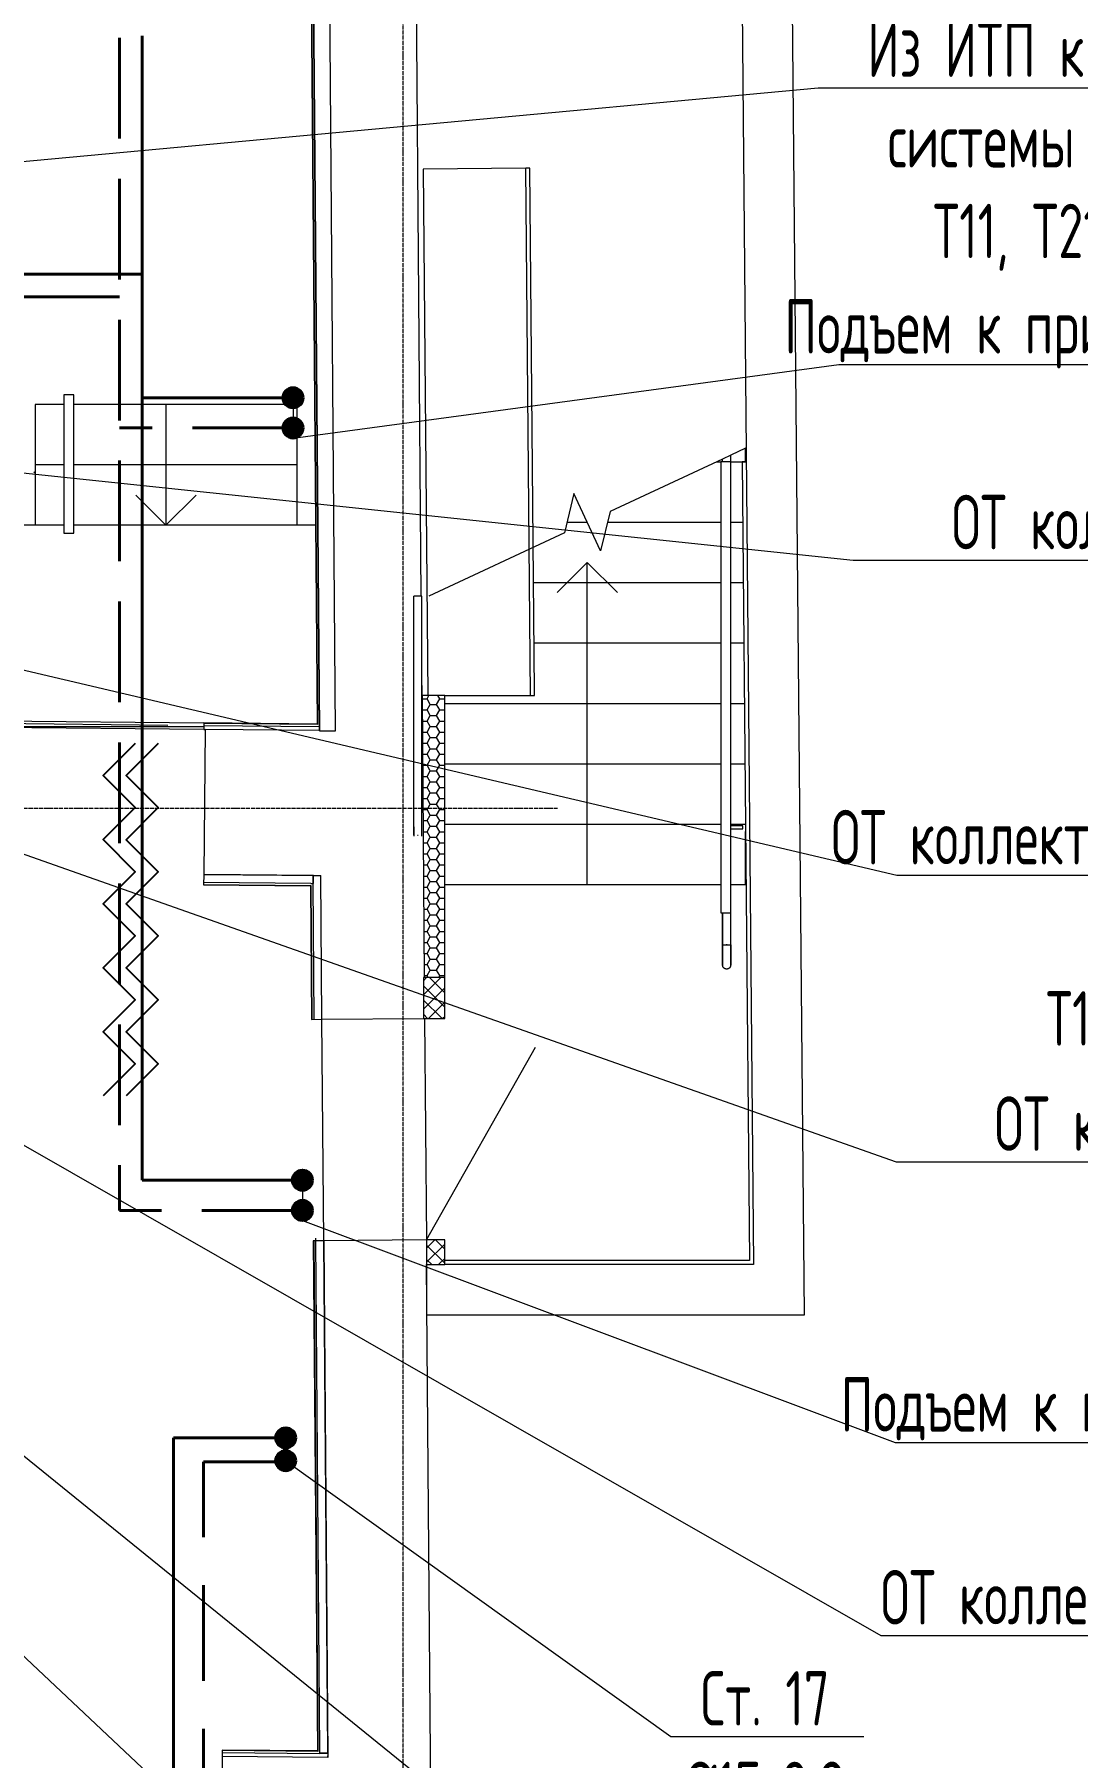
# Model space of a CAD drawing. Header units: millimetres. Extents: x -3929 to 624051, y 52832 to 514950.
# Drawn here: x 226266 to 231446, y 80178 to 88737 of the extents above; entities that cross this region are included whole.
import ezdxf
from ezdxf import colors
from ezdxf.entities.mleader import LeaderData, LeaderLine
from ezdxf.math import Vec2, Vec3

# ---------------------------------------------------------------- set-up
doc = ezdxf.new("R2010")
doc.units = ezdxf.units.MM
for name, pattern in [('ADSK_Линия сетки', [25, 20, -2.5, 0, -2.5]), ('ADSK_Штриховая_ш2 п1', [3, 2, -1]), ('GOST2.303 4', [7, 5, -2, 0]), ('Hidden', [7.14375, 4.7625, -2.38125])]:
    doc.linetypes.add(name, pattern=pattern)
for name, color, linetype, lineweight in [('Двери', 7, 'Continuous', 9), ('Лестницы', 7, 'Continuous', 9), ('ОВ-ИЗОЛЯЦИЯ', 7, 'Continuous', 25), ('ОВ-ТЕКСТ', 7, 'Continuous', 25), ('Ограждение', 7, 'Continuous', 9), ('Оси', 253, 'Continuous', 9), ('Перекрытие', 7, 'Continuous', 18), ('Стены внутренние', 7, 'Continuous', 18), ('Стены наружные', 7, 'Continuous', 18), ('Стены несущие', 7, 'Continuous', 30), ('Стены отделка', 7, 'Continuous', 30), ('Стены штриховка', 7, 'Continuous', 9), ('Стрелки вверх', 7, 'Continuous', 18), ('Узлы', 7, 'Continuous', 18)]:
    doc.layers.add(name, color=color, linetype=linetype, lineweight=lineweight)
doc.layers.add('Линии', color=7, linetype='Continuous', lineweight=9, true_color=0x00a600)
doc.layers.add('стояки', color=7, linetype='Continuous')
doc.layers.add('т21.4', color=142, linetype='Continuous')
for name, color, linetype, true_color in [('т11.1', 1, 'Continuous', 0xff0000), ('т11.4', 7, 'Continuous', 0xd600d6), ('т21.1', 5, 'Continuous', 0x0000ff)]:
    doc.layers.add(name, color=color, linetype=linetype, true_color=true_color)
doc.styles.add('СТИЛЬ', font='simplex.shx', dxfattribs={"width": 0.65})

# ---------------------------------------------------------------- blocks, each defined once
blk = doc.blocks.new('подвал')
at = {"layer": 'Двери', "color": 8, "lineweight": 5}
blk.add_line((418951.46, -327465.562), (419493.698, -326508.494), dxfattribs=at)
at = {"layer": 'Лестницы', "color": 8, "lineweight": 5}
for p, q in [((417149.841, -323316.028), (417007.353, -323316.028)), ((417007.353, -323316.028), (417007.353, -323616.028)), ((417149.841, -323316.028), (417007.353, -323316.028)), ((418307.353, -323316.028), (417199.841, -323316.028)), ((418307.353, -323316.028), (417199.841, -323316.028)), ((418307.353, -323316.028), (418307.353, -323616.028)), ((420422.452, -323587.021), (419863.224, -323847.793)), ((420393.288, -323600.621), (420413.252, -323600.621)), ((420393.288, -323600.621), (420413.252, -323600.621)), ((420536.62, -323533.784), (420462.452, -323568.369)), ((420463.252, -323600.621), (420536.62, -323600.621)), ((420463.252, -323600.621), (420536.62, -323600.621)), ((420536.62, -323600.621), (420536.62, -323533.784)), ((417007.353, -323616.028), (417007.353, -323916.028)), ((417149.841, -323616.028), (417007.353, -323616.028)), ((417149.841, -323616.028), (417007.353, -323616.028)), ((418307.353, -323616.028), (417199.841, -323616.028)), ((418307.353, -323616.028), (417199.841, -323616.028)), ((418307.353, -323616.028), (418307.353, -323916.028)), ((419683.902, -323759.01), (419636.647, -323953.448)), ((419815.97, -324042.231), (419683.902, -323759.01)), ((419863.224, -323847.793), (419815.97, -324042.231)), ((417149.841, -323916.028), (417007.353, -323916.028)), ((418307.353, -323916.028), (417199.841, -323916.028)), ((419649.486, -323900.621), (419749.936, -323900.621)), ((419649.486, -323900.621), (419749.936, -323900.621)), ((419850.386, -323900.621), (420413.252, -323900.621)), ((419850.386, -323900.621), (420413.252, -323900.621)), ((420463.252, -323900.621), (420522.692, -323900.621)), ((420463.252, -323900.621), (420522.692, -323900.621)), ((419636.647, -323953.448), (418963.252, -324267.458)), ((419483.154, -324200.621), (420413.252, -324200.621)), ((419483.154, -324200.621), (420413.252, -324200.621)), ((420463.252, -324200.621), (420525.41, -324200.621)), ((420463.252, -324200.621), (420525.41, -324200.621)), ((419485.791, -324500.621), (420413.252, -324500.621)), ((419485.791, -324500.621), (420413.252, -324500.621)), ((420463.252, -324500.621), (420528.129, -324500.621)), ((420463.252, -324500.621), (420528.129, -324500.621)), ((419042.518, -324800.621), (420413.252, -324800.621)), ((419042.518, -324800.621), (420413.252, -324800.621)), ((420463.252, -324800.621), (420530.847, -324800.621)), ((420463.252, -324800.621), (420530.847, -324800.621)), ((419042.518, -325100.621), (420413.252, -325100.621)), ((419042.518, -325100.621), (420413.252, -325100.621)), ((420463.252, -325100.621), (420533.566, -325100.621)), ((420463.252, -325100.621), (420533.566, -325100.621)), ((419042.518, -325400.621), (420413.252, -325400.621)), ((419042.518, -325400.621), (420413.252, -325400.621)), ((420463.252, -325400.621), (420536.284, -325400.621)), ((420463.252, -325400.621), (420536.284, -325400.621)), ((420536.62, -325700.621), (420536.62, -325437.643)), ((419042.518, -325700.621), (420413.252, -325700.621)), ((419042.518, -325700.621), (420413.252, -325700.621)), ((420463.252, -325700.621), (420536.62, -325700.621)), ((420463.252, -325700.621), (420536.62, -325700.621))]:
    blk.add_line(p, q, dxfattribs=at)
at = {"layer": 'Линии', "color": 8, "lineweight": 5}
for p, q in [((417199.841, -323268.027), (417149.841, -323268.027)), ((417149.841, -323268.027), (417149.841, -323956.028)), ((417199.841, -323956.028), (417199.841, -323268.027)), ((420463.252, -323600.621), (420413.252, -323600.621)), ((420413.252, -323600.621), (420413.252, -325840.621)), ((420463.252, -325840.621), (420463.252, -323600.621)), ((417149.841, -323956.028), (417199.841, -323956.028)), ((419042.518, -324761.894), (418929.481, -324761.894)), ((418929.481, -324761.894), (418940.871, -326162.948)), ((419042.518, -326162.948), (419042.518, -324761.894)), ((420413.252, -325840.621), (420463.252, -325840.621)), ((418936.62, -326162.948), (418936.62, -326365.598)), ((419042.518, -326162.948), (418936.62, -326162.948)), ((419042.518, -326365.598), (419042.518, -326162.948)), ((418936.62, -326365.598), (419042.518, -326365.598)), ((418951.46, -327465.562), (418951.46, -327588.02)), ((418952.456, -327465.562), (418952.456, -327588.02)), ((419042.518, -327465.562), (418952.456, -327465.562)), ((419042.518, -327588.02), (419042.518, -327465.562)), ((418952.456, -327588.02), (419042.518, -327588.02))]:
    blk.add_line(p, q, dxfattribs=at)
at = {"layer": 'Ограждение', "color": 8, "lineweight": 5}
for p, q in [((420462.452, -323568.369), (420422.452, -323587.021)), ((420462.452, -323568.369), (420422.452, -323587.021)), ((420422.452, -323600.621), (420422.452, -323587.021)), ((420422.452, -323600.621), (420422.452, -323587.021)), ((420462.452, -323600.621), (420462.452, -323568.369)), ((420462.452, -323600.621), (420462.452, -323568.369)), ((418928.652, -324267.458), (418888.652, -324267.458)), ((418888.652, -325455.166), (418888.652, -324267.458)), ((418928.652, -325455.166), (418928.652, -324267.458)), ((418888.652, -325413.665), (418888.652, -325460.434)), ((418906.561, -325454.939), (418910.742, -325454.939)), ((418928.652, -325460.434), (418928.652, -325413.665)), ((420522.452, -325409.409), (420463.252, -325409.409)), ((420463.252, -325424.409), (420522.452, -325424.409)), ((420522.452, -325416.909), (420522.452, -325409.409)), ((420522.452, -325424.409), (420522.452, -325416.909)), ((420422.452, -325840.621), (420422.452, -326000.621)), ((420422.452, -326000.621), (420422.452, -325840.621)), ((420462.452, -326000.621), (420462.452, -325840.621)), ((420462.452, -326000.621), (420462.452, -325840.621)), ((420422.452, -326000.621), (420462.452, -326000.621)), ((420440.115, -326000.621), (420444.788, -326000.621)), ((420442.452, -326000.621), (420440.115, -326000.621)), ((420444.788, -326000.621), (420442.452, -326000.621))]:
    blk.add_line(p, q, dxfattribs=at)
at = {"layer": 'Ограждение', "color": 8, "lineweight": 5, "flags": 128}
for points in [[(420422.452, -326000.621), (420422.452, -326004.62), (420422.452, -326008.612), (420422.452, -326012.592), (420422.452, -326016.553), (420422.452, -326020.488), (420422.452, -326024.391), (420422.452, -326028.256), (420422.452, -326032.077), (420422.452, -326035.848), (420422.452, -326039.563), (420422.452, -326043.215), (420422.452, -326046.799), (420422.452, -326050.309), (420422.452, -326053.739), (420422.452, -326057.085), (420422.452, -326060.34), (420422.452, -326063.5), (420422.452, -326066.559), (420422.452, -326069.513), (420422.452, -326072.356), (420422.452, -326075.085), (420422.452, -326077.695), (420422.452, -326080.181), (420422.452, -326082.54), (420422.452, -326084.768), (420422.452, -326086.861), (420422.452, -326088.817), (420422.452, -326090.631), (420422.452, -326092.301), (420422.452, -326093.825), (420422.452, -326095.199), (420422.452, -326096.422), (420422.452, -326097.492), (420422.452, -326098.407), (420422.452, -326099.166), (420422.452, -326099.767), (420422.452, -326100.209), (420422.452, -326100.492), (420422.452, -326100.615), (420422.452, -326100.621)], [(420422.452, -326100.621), (420422.452, -326100.541), (420422.452, -326100.301), (420422.452, -326099.902), (420422.452, -326099.343), (420422.452, -326098.627), (420422.452, -326097.755), (420422.452, -326096.726), (420422.452, -326095.544), (420422.452, -326094.21), (420422.452, -326092.727), (420422.452, -326091.096), (420422.452, -326089.32), (420422.452, -326087.403), (420422.452, -326085.346), (420422.452, -326083.154), (420422.452, -326080.83), (420422.452, -326078.378), (420422.452, -326075.801), (420422.452, -326073.104), (420422.452, -326070.291), (420422.452, -326067.367), (420422.452, -326064.336), (420422.452, -326061.203), (420422.452, -326057.973), (420422.452, -326054.651), (420422.452, -326051.243), (420422.452, -326047.754), (420422.452, -326044.189), (420422.452, -326040.555), (420422.452, -326036.857), (420422.452, -326033.1), (420422.452, -326029.292), (420422.452, -326025.438), (420422.452, -326021.545), (420422.452, -326017.617), (420422.452, -326013.663), (420422.452, -326009.688), (420422.452, -326005.698), (420422.452, -326001.7), (420422.452, -326000.621)], [(420462.452, -326000.621), (420462.452, -326004.62), (420462.452, -326008.612), (420462.452, -326012.592), (420462.452, -326016.553), (420462.452, -326020.488), (420462.452, -326024.391), (420462.452, -326028.256), (420462.452, -326032.077), (420462.452, -326035.848), (420462.452, -326039.563), (420462.452, -326043.215), (420462.452, -326046.799), (420462.452, -326050.309), (420462.452, -326053.739), (420462.452, -326057.085), (420462.452, -326060.34), (420462.452, -326063.5), (420462.452, -326066.559), (420462.452, -326069.513), (420462.452, -326072.356), (420462.452, -326075.085), (420462.452, -326077.695), (420462.452, -326080.181), (420462.452, -326082.54), (420462.452, -326084.768), (420462.452, -326086.861), (420462.452, -326088.817), (420462.452, -326090.631), (420462.452, -326092.301), (420462.452, -326093.825), (420462.452, -326095.199), (420462.452, -326096.422), (420462.452, -326097.492), (420462.452, -326098.407), (420462.452, -326099.166), (420462.452, -326099.767), (420462.452, -326100.209), (420462.452, -326100.492), (420462.452, -326100.615), (420462.452, -326100.621)], [(420462.452, -326100.621), (420462.452, -326100.541), (420462.452, -326100.301), (420462.452, -326099.902), (420462.452, -326099.343), (420462.452, -326098.627), (420462.452, -326097.755), (420462.452, -326096.726), (420462.452, -326095.544), (420462.452, -326094.21), (420462.452, -326092.727), (420462.452, -326091.096), (420462.452, -326089.32), (420462.452, -326087.403), (420462.452, -326085.346), (420462.452, -326083.154), (420462.452, -326080.83), (420462.452, -326078.378), (420462.452, -326075.801), (420462.452, -326073.104), (420462.452, -326070.291), (420462.452, -326067.367), (420462.452, -326064.336), (420462.452, -326061.203), (420462.452, -326057.973), (420462.452, -326054.651), (420462.452, -326051.243), (420462.452, -326047.754), (420462.452, -326044.189), (420462.452, -326040.555), (420462.452, -326036.857), (420462.452, -326033.1), (420462.452, -326029.292), (420462.452, -326025.438), (420462.452, -326021.545), (420462.452, -326017.617), (420462.452, -326013.663), (420462.452, -326009.688), (420462.452, -326005.698), (420462.452, -326001.7), (420462.452, -326000.621)], [(420442.452, -326120.621), (420441.652, -326120.605), (420440.853, -326120.557), (420440.057, -326120.477), (420439.265, -326120.365), (420438.478, -326120.222), (420437.698, -326120.047), (420436.925, -326119.842), (420436.16, -326119.605), (420435.406, -326119.339), (420434.663, -326119.042), (420433.933, -326118.716), (420433.216, -326118.361), (420432.514, -326117.977), (420431.828, -326117.566), (420431.159, -326117.127), (420430.508, -326116.663), (420429.876, -326116.172), (420429.264, -326115.657), (420428.673, -326115.117), (420428.105, -326114.555), (420427.559, -326113.97), (420427.037, -326113.364), (420426.54, -326112.737), (420426.068, -326112.091), (420425.622, -326111.427), (420425.204, -326110.745), (420424.812, -326110.047), (420424.45, -326109.334), (420424.116, -326108.608), (420423.811, -326107.868), (420423.536, -326107.117), (420423.291, -326106.355), (420423.077, -326105.584), (420422.894, -326104.805), (420422.743, -326104.02), (420422.622, -326103.229), (420422.534, -326102.434), (420422.477, -326101.636), (420422.453, -326100.837), (420422.452, -326100.621)], [(420462.452, -326100.621), (420462.436, -326101.421), (420462.388, -326102.219), (420462.308, -326103.015), (420462.196, -326103.807), (420462.053, -326104.594), (420461.878, -326105.375), (420461.673, -326106.148), (420461.436, -326106.912), (420461.17, -326107.666), (420460.873, -326108.409), (420460.547, -326109.14), (420460.192, -326109.856), (420459.808, -326110.558), (420459.397, -326111.244), (420458.958, -326111.914), (420458.494, -326112.565), (420458.003, -326113.197), (420457.488, -326113.808), (420456.948, -326114.399), (420456.386, -326114.968), (420455.801, -326115.514), (420455.195, -326116.036), (420454.568, -326116.533), (420453.922, -326117.005), (420453.258, -326117.45), (420452.576, -326117.869), (420451.878, -326118.26), (420451.165, -326118.623), (420450.438, -326118.957), (420449.699, -326119.262), (420448.948, -326119.536), (420448.186, -326119.781), (420447.415, -326119.995), (420446.636, -326120.178), (420445.851, -326120.33), (420445.06, -326120.45), (420444.265, -326120.538), (420443.467, -326120.595), (420442.668, -326120.62), (420442.452, -326120.621)]]:
    blk.add_lwpolyline(points, dxfattribs=at)
at = {"layer": 'Оси', "color": 8, "linetype": 'ADSK_Линия сетки', "lineweight": 5}
for p, q in [((418836.62, -349917.118), (418836.62, -301342.622)), ((353372.326, -325320.621), (419602.055, -325320.621))]:
    blk.add_line(p, q, dxfattribs=at)
at = {"layer": 'Перекрытие', "color": 8, "lineweight": 5}
for p, q in [((417007.353, -323656.774), (417001.953, -323652.114)), ((417149.841, -323916.028), (416380.828, -323916.028)), ((418400.191, -323916.028), (417199.841, -323916.028)), ((416591.72, -324916.028), (417845.918, -324916.028)), ((420539.003, -325700.621), (420536.62, -325700.621)), ((418441.477, -327469.708), (418432.535, -326369.744))]:
    blk.add_line(p, q, dxfattribs=at)
at = {"layer": 'Стены внутренние', "color": 8, "lineweight": 5}
for p, q in [((417845.775, -324930.191), (416592.567, -324917.545)), ((416666.69, -324898.292), (417666.639, -324908.382)), ((418392.557, -326372.569), (418392.536, -326370.069)), ((418942.518, -326365.598), (418951.46, -327465.562)), ((418401.479, -327470.033), (418401.377, -327457.534))]:
    blk.add_line(p, q, dxfattribs=at)
at = {"layer": 'Стены наружные', "color": 8, "lineweight": 5}
blk.add_line((416592.028, -324885.538), (417846.098, -324898.193), dxfattribs=at)
at = {"layer": 'Стены несущие', "color": 8, "lineweight": 5}
for p, q in [((418925.461, -324267.458), (418769.112, -305035.514)), ((418293.66, -309287.204), (418420.879, -324935.994)), ((420519.537, -321345.32), (420576.107, -327588.02)), ((420828.383, -327838.02), (420769.527, -321343.054)), ((419445.063, -322142.17), (418935.082, -322146.652)), ((418935.082, -322146.652), (418958.067, -324761.894)), ((419468.086, -324761.894), (419445.063, -322142.17)), ((418929.481, -324761.894), (418928.652, -324659.921)), ((419042.518, -324761.894), (419468.086, -324761.894)), ((417852.502, -324930.259), (417845.237, -325650.222)), ((418420.879, -324935.994), (417852.502, -324930.259)), ((417845.237, -325650.222), (418426.733, -325656.09)), ((418432.535, -326369.744), (418426.733, -325656.09)), ((418432.535, -326369.744), (418936.62, -326365.646)), ((418951.46, -327465.562), (418441.477, -327469.708)), ((418441.477, -327469.708), (418462.348, -330036.955)), ((418462.157, -330013.461), (418441.477, -327469.708)), ((418992.208, -332477.795), (418952.456, -327588.02)), ((418952.456, -327588.02), (418952.456, -327838.02)), ((420576.107, -327588.02), (419042.518, -327588.02)), ((418952.456, -327838.02), (420828.383, -327838.02)), ((417937.438, -330032.007), (417933.856, -330411.99)), ((418462.348, -330036.955), (417937.438, -330032.007))]:
    blk.add_line(p, q, dxfattribs=at)
at = {"layer": 'Стены отделка', "color": 8, "lineweight": 5}
for p, q in [((418345.746, -317218.995), (418408.222, -324903.865)), ((418420.495, -324937.448), (418357.65, -317207.089)), ((418500.492, -324936.798), (418437.967, -317245.82)), ((419465.062, -322141.994), (419445.063, -322142.17)), ((419487.911, -324741.894), (419465.062, -322141.994)), ((420539.974, -323600.59), (420519.975, -323600.772)), ((420519.975, -323600.772), (420555.925, -327568.02)), ((419468.086, -324761.894), (419487.911, -324761.894)), ((419487.911, -324761.894), (419487.911, -324741.894)), ((417845.977, -324910.192), (417845.775, -324930.191)), ((417845.775, -324930.191), (417852.502, -324930.259)), ((417846.098, -324898.193), (417845.977, -324910.192)), ((418408.222, -324903.865), (417846.098, -324898.193)), ((418421.081, -324915.995), (418420.32, -324915.988)), ((418420.495, -324937.448), (418500.492, -324936.798)), ((418420.879, -324935.994), (418421.081, -324915.995)), ((417845.237, -325650.222), (417844.713, -325702.22)), ((418391, -325655.73), (417845.237, -325650.222)), ((418426.739, -325656.813), (418386.74, -325657.139)), ((418386.74, -325657.139), (418387.054, -325695.692)), ((418390.596, -325695.728), (418391, -325655.73)), ((417844.713, -325702.22), (418375.15, -325707.572)), ((418375.15, -325707.572), (418380.537, -326370.167)), ((418377.053, -325695.591), (418390.596, -325695.728)), ((418380.537, -326370.167), (418432.535, -326369.744)), ((418441.477, -327469.708), (418389.479, -327470.131)), ((418389.479, -327470.131), (418410.082, -330004.461)), ((420555.925, -327568.02), (419042.518, -327568.02)), ((417936.74, -330012), (417936.552, -330031.999)), ((417936.853, -330000), (417936.74, -330012)), ((418410.082, -330004.461), (417936.853, -330000)), ((418422.181, -330016.575), (418422.084, -330004.574)), ((418422.158, -330013.787), (418462.157, -330013.461)), ((418462.537, -330016.956), (418422.181, -330016.575)), ((418462.348, -330036.955), (418462.537, -330016.956)), ((417936.552, -330031.999), (417937.438, -330032.007))]:
    blk.add_line(p, q, dxfattribs=at)
at = {"layer": 'Стены штриховка', "color": 8, "lineweight": 5}
for p, q in [((418347.73, -317217.011), (418410.238, -324905.885)), ((417845.977, -324910.192), (418420.32, -324915.988)), ((418410.238, -324905.885), (417846.078, -324900.193)), ((417844.733, -325700.22), (418377.134, -325705.592)), ((418377.053, -325695.591), (417844.834, -325690.22)), ((418377.134, -325705.592), (418382.537, -326370.151)), ((418387.054, -325695.692), (418392.536, -326370.069)), ((418391.479, -327470.114), (418412.099, -330006.48)), ((418422.084, -330004.574), (418401.479, -327470.033)), ((417936.74, -330012), (418422.181, -330016.575)), ((418412.099, -330006.48), (417936.835, -330002))]:
    blk.add_line(p, q, dxfattribs=at)
at = {"layer": 'Стрелки вверх', "color": 8, "lineweight": 5}
for p, q in [((417657.353, -323316.028), (417657.353, -323616.028)), ((417657.353, -323616.028), (417657.353, -323916.028)), ((417657.353, -323916.028), (417507.353, -323766.028)), ((417657.353, -323916.028), (417807.353, -323766.028)), ((419749.936, -324100.621), (419599.936, -324250.621)), ((419749.936, -324200.621), (419749.936, -324100.621)), ((419749.936, -324100.621), (419899.936, -324250.621)), ((419749.936, -324500.621), (419749.936, -324200.621)), ((419749.936, -324800.621), (419749.936, -324500.621)), ((419749.936, -325100.621), (419749.936, -324800.621)), ((419749.936, -325400.621), (419749.936, -325100.621)), ((419749.936, -325700.621), (419749.936, -325400.621))]:
    blk.add_line(p, q, dxfattribs=at)
at = {"layer": 'Узлы', "color": 8, "linetype": 'Continuous', "lineweight": 5}
for p, q in [((418929.615, -324778.413), (418954.305, -324778.413)), ((418954.304, -324778.413), (418963.842, -324761.894)), ((418970.179, -324805.909), (418954.304, -324778.413)), ((418954.304, -324833.405), (418970.179, -324805.909)), ((418970.18, -324805.909), (419001.93, -324805.909)), ((419001.929, -324805.909), (419017.804, -324778.413)), ((419017.804, -324833.406), (419001.929, -324805.909)), ((419017.804, -324778.413), (419008.267, -324761.894)), ((419017.805, -324778.413), (419042.518, -324778.413)), ((418930.062, -324833.406), (418954.305, -324833.406)), ((418930.509, -324888.398), (418954.305, -324888.398)), ((418970.179, -324860.902), (418954.304, -324833.406)), ((418954.304, -324888.398), (418970.179, -324860.902)), ((418970.179, -324915.895), (418954.304, -324888.398)), ((418970.18, -324860.902), (419001.93, -324860.902)), ((419001.929, -324860.902), (419017.804, -324833.405)), ((419017.804, -324888.398), (419001.929, -324860.902)), ((419001.929, -324915.894), (419017.804, -324888.398)), ((419017.805, -324833.406), (419042.518, -324833.406)), ((419017.805, -324888.398), (419042.518, -324888.398)), ((418930.956, -324943.391), (418954.305, -324943.391)), ((418954.304, -324943.391), (418970.179, -324915.894)), ((418970.179, -324970.887), (418954.304, -324943.391)), ((418954.304, -324998.383), (418970.179, -324970.887)), ((418970.18, -324915.895), (419001.93, -324915.895)), ((418970.18, -324970.887), (419001.93, -324970.887)), ((419017.804, -324943.391), (419001.929, -324915.895)), ((419001.929, -324970.887), (419017.804, -324943.391)), ((419017.804, -324998.384), (419001.929, -324970.887)), ((419017.805, -324943.391), (419042.518, -324943.391)), ((418931.403, -324998.384), (418954.305, -324998.384)), ((418931.85, -325053.376), (418954.305, -325053.376)), ((418970.179, -325025.88), (418954.304, -324998.384)), ((418954.304, -325053.376), (418970.179, -325025.88)), ((418970.179, -325080.872), (418954.304, -325053.376)), ((418970.18, -325025.88), (419001.93, -325025.88)), ((419001.929, -325025.88), (419017.804, -324998.383)), ((419017.804, -325053.376), (419001.929, -325025.88)), ((419001.929, -325080.872), (419017.804, -325053.376)), ((419017.805, -324998.384), (419042.518, -324998.384)), ((419017.805, -325053.376), (419042.518, -325053.376)), ((418932.297, -325108.369), (418954.305, -325108.369)), ((418954.304, -325108.369), (418970.179, -325080.872)), ((418970.179, -325135.865), (418954.304, -325108.369)), ((418954.304, -325163.361), (418970.179, -325135.865)), ((418970.18, -325080.872), (419001.93, -325080.872)), ((418970.18, -325135.865), (419001.93, -325135.865)), ((419017.804, -325108.369), (419001.929, -325080.872)), ((419001.929, -325135.865), (419017.804, -325108.369)), ((419017.804, -325163.361), (419001.929, -325135.865)), ((419017.805, -325108.369), (419042.518, -325108.369)), ((418932.744, -325163.361), (418954.305, -325163.361)), ((418933.191, -325218.354), (418954.305, -325218.354)), ((418970.179, -325190.858), (418954.304, -325163.361)), ((418954.304, -325218.354), (418970.179, -325190.857)), ((418970.179, -325245.85), (418954.304, -325218.354)), ((418970.18, -325190.858), (419001.93, -325190.858)), ((419001.929, -325190.857), (419017.804, -325163.361)), ((419017.804, -325218.354), (419001.929, -325190.858)), ((419001.929, -325245.85), (419017.804, -325218.354)), ((419017.805, -325163.361), (419042.518, -325163.361)), ((419017.805, -325218.354), (419042.518, -325218.354)), ((418933.639, -325273.347), (418954.305, -325273.347)), ((418954.304, -325273.346), (418970.179, -325245.85)), ((418970.179, -325300.843), (418954.304, -325273.347)), ((418954.304, -325328.339), (418970.179, -325300.843)), ((418970.18, -325245.85), (419001.93, -325245.85)), ((418970.18, -325300.843), (419001.93, -325300.843)), ((419017.804, -325273.347), (419001.929, -325245.85)), ((419001.929, -325300.843), (419017.804, -325273.346)), ((419017.804, -325328.339), (419001.929, -325300.843)), ((419017.805, -325273.347), (419042.518, -325273.347)), ((418934.086, -325328.339), (418954.305, -325328.339)), ((418934.533, -325383.332), (418954.305, -325383.332)), ((418970.179, -325355.836), (418954.304, -325328.339)), ((418954.304, -325383.332), (418970.179, -325355.835)), ((418970.179, -325410.828), (418954.304, -325383.332)), ((418970.18, -325355.835), (419001.93, -325355.835)), ((419001.929, -325355.835), (419017.804, -325328.339)), ((419017.804, -325383.332), (419001.929, -325355.836)), ((419001.929, -325410.828), (419017.804, -325383.332)), ((419017.805, -325328.339), (419042.518, -325328.339)), ((419017.805, -325383.332), (419042.518, -325383.332)), ((418934.98, -325438.324), (418954.305, -325438.324)), ((418954.304, -325438.324), (418970.179, -325410.828)), ((418970.179, -325465.821), (418954.304, -325438.324)), ((418954.304, -325493.317), (418970.179, -325465.821)), ((418970.18, -325410.828), (419001.93, -325410.828)), ((418970.18, -325465.821), (419001.93, -325465.821)), ((419017.804, -325438.324), (419001.929, -325410.828)), ((419001.929, -325465.821), (419017.804, -325438.324)), ((419017.804, -325493.317), (419001.929, -325465.821)), ((419017.805, -325438.324), (419042.518, -325438.324)), ((418935.427, -325493.317), (418954.305, -325493.317)), ((418935.874, -325548.31), (418954.305, -325548.31)), ((418970.179, -325520.813), (418954.304, -325493.317)), ((418954.304, -325548.309), (418970.179, -325520.813)), ((418970.179, -325575.806), (418954.304, -325548.31)), ((418954.304, -325603.302), (418970.179, -325575.806)), ((418970.18, -325520.813), (419001.93, -325520.813)), ((418970.18, -325575.806), (419001.93, -325575.806)), ((419001.929, -325520.813), (419017.804, -325493.317)), ((419017.804, -325548.31), (419001.929, -325520.813)), ((419001.929, -325575.806), (419017.804, -325548.309)), ((419017.804, -325603.302), (419001.929, -325575.806)), ((419017.805, -325493.317), (419042.518, -325493.317)), ((419017.805, -325548.31), (419042.518, -325548.31)), ((418936.321, -325603.302), (418954.305, -325603.302)), ((418936.768, -325658.295), (418954.305, -325658.295)), ((418970.179, -325630.799), (418954.304, -325603.302)), ((418954.304, -325658.295), (418970.179, -325630.798)), ((418970.179, -325685.791), (418954.304, -325658.295)), ((418970.18, -325630.799), (419001.93, -325630.799)), ((419001.929, -325630.798), (419017.804, -325603.302)), ((419017.804, -325658.295), (419001.929, -325630.799)), ((419001.929, -325685.791), (419017.804, -325658.295)), ((419017.805, -325603.302), (419042.518, -325603.302)), ((419017.805, -325658.295), (419042.518, -325658.295)), ((418937.215, -325713.287), (418954.305, -325713.287)), ((418954.304, -325713.287), (418970.179, -325685.791)), ((418970.179, -325740.784), (418954.304, -325713.288)), ((418954.304, -325768.28), (418970.179, -325740.784)), ((418970.18, -325685.791), (419001.93, -325685.791)), ((418970.18, -325740.784), (419001.93, -325740.784)), ((419017.804, -325713.288), (419001.929, -325685.791)), ((419001.929, -325740.784), (419017.804, -325713.287)), ((419017.804, -325768.28), (419001.929, -325740.784)), ((419017.805, -325713.287), (419042.518, -325713.287)), ((418937.662, -325768.28), (418954.305, -325768.28)), ((418938.109, -325823.273), (418954.305, -325823.273)), ((418970.179, -325795.776), (418954.304, -325768.28)), ((418954.304, -325823.273), (418970.179, -325795.776)), ((418970.179, -325850.769), (418954.304, -325823.273)), ((418970.18, -325795.776), (419001.93, -325795.776)), ((419001.929, -325795.776), (419017.804, -325768.28)), ((419017.804, -325823.273), (419001.929, -325795.776)), ((419001.929, -325850.769), (419017.804, -325823.273)), ((419017.805, -325768.28), (419042.518, -325768.28)), ((419017.805, -325823.273), (419042.518, -325823.273)), ((418938.556, -325878.265), (418954.305, -325878.265)), ((418954.304, -325878.265), (418970.179, -325850.769)), ((418970.179, -325905.762), (418954.304, -325878.265)), ((418954.304, -325933.258), (418970.179, -325905.761)), ((418970.18, -325850.769), (419001.93, -325850.769)), ((418970.18, -325905.762), (419001.93, -325905.762)), ((419017.804, -325878.265), (419001.929, -325850.769)), ((419001.929, -325905.761), (419017.804, -325878.265)), ((419017.804, -325933.258), (419001.929, -325905.762)), ((419017.805, -325878.265), (419042.518, -325878.265)), ((418939.003, -325933.258), (418954.305, -325933.258)), ((418939.45, -325988.251), (418954.305, -325988.251)), ((418970.179, -325960.754), (418954.304, -325933.258)), ((418954.304, -325988.25), (418970.179, -325960.754)), ((418970.179, -326015.747), (418954.304, -325988.251)), ((418970.18, -325960.754), (419001.93, -325960.754)), ((419001.929, -325960.754), (419017.804, -325933.258)), ((419017.804, -325988.251), (419001.929, -325960.754)), ((419001.929, -326015.747), (419017.804, -325988.25)), ((419017.805, -325933.258), (419042.518, -325933.258)), ((419017.805, -325988.251), (419042.518, -325988.251)), ((418939.898, -326043.243), (418954.305, -326043.243)), ((418954.304, -326043.243), (418970.179, -326015.747)), ((418970.179, -326070.739), (418954.304, -326043.243)), ((418954.304, -326098.236), (418970.179, -326070.739)), ((418970.18, -326015.747), (419001.93, -326015.747)), ((418970.18, -326070.739), (419001.93, -326070.739)), ((419017.804, -326043.243), (419001.929, -326015.747)), ((419001.929, -326070.739), (419017.804, -326043.243)), ((419017.804, -326098.236), (419001.929, -326070.739)), ((419017.805, -326043.243), (419042.518, -326043.243)), ((418936.658, -326178.464), (418952.173, -326162.948)), ((418936.829, -326249.003), (419022.884, -326162.948)), ((418940.345, -326098.236), (418954.305, -326098.236)), ((418940.792, -326153.228), (418954.305, -326153.228)), ((418970.179, -326125.732), (418954.304, -326098.236)), ((418954.304, -326153.228), (418970.179, -326125.732)), ((418959.916, -326162.948), (418954.304, -326153.228)), ((419042.518, -326238.476), (418966.99, -326162.948)), ((418970.18, -326125.732), (419001.93, -326125.732)), ((419001.929, -326125.732), (419017.804, -326098.236)), ((419017.804, -326153.228), (419001.929, -326125.732)), ((419012.193, -326162.948), (419017.804, -326153.228)), ((419017.805, -326098.236), (419042.518, -326098.236)), ((419017.805, -326153.228), (419042.518, -326153.228)), ((419042.518, -326167.766), (419037.7, -326162.948)), ((419042.518, -326309.187), (418936.718, -326203.387)), ((418937, -326319.542), (419042.518, -326214.024)), ((419027.528, -326364.907), (418936.89, -326274.27)), ((418957.387, -326365.477), (418937.062, -326345.153)), ((418961.812, -326365.441), (419042.518, -326284.735)), ((419033.102, -326364.862), (419042.518, -326355.446)), ((418952.456, -327506.168), (418993.062, -327465.562)), ((418952.456, -327576.879), (419042.518, -327486.816)), ((419042.518, -327581.979), (418952.456, -327491.917)), ((419042.518, -327511.268), (418996.812, -327465.562)), ((418977.849, -327588.02), (418952.456, -327562.628)), ((419012.025, -327588.02), (419042.518, -327557.527))]:
    blk.add_line(p, q, dxfattribs=at)

msp = doc.modelspace()

# ---------------------------------------------------------------- hatches: boundary and pattern name
at = {"layer": 'т11.1', "lineweight": 40}
h = msp.add_hatch(color=256, dxfattribs=at)
h.dxf.hatch_style = 1
h.paths.add_polyline_path([(227463.376, 81766.114, 1), (227563.376, 81766.114, 1)])
at = {"layer": 'т11.4', "lineweight": 40}
h = msp.add_hatch(color=256, dxfattribs=at)
h.dxf.hatch_style = 1
h.paths.add_polyline_path([(227599.776, 86932.739, 1), (227499.776, 86932.739, 1)])
h = msp.add_hatch(color=256, dxfattribs=at)
h.dxf.hatch_style = 1
h.paths.add_polyline_path([(227646.568, 83046.142, 1), (227546.568, 83046.142, 1)])
at = {"layer": 'т21.1', "linetype": 'ADSK_Штриховая_ш2 п1', "lineweight": 40, "ltscale": 50}
h = msp.add_hatch(color=256, dxfattribs=at)
h.dxf.hatch_style = 1
h.paths.add_polyline_path([(227463.376, 81652.929, 1), (227563.376, 81652.929, 1)])
at = {"layer": 'т21.4', "lineweight": 40, "ltscale": 50}
h = msp.add_hatch(color=256, dxfattribs=at)
h.dxf.hatch_style = 1
h.paths.add_polyline_path([(227599.776, 86782.739, 1), (227499.776, 86782.739, 1)])
h = msp.add_hatch(color=256, dxfattribs=at)
h.dxf.hatch_style = 1
h.paths.add_polyline_path([(227646.568, 82896.142, 1), (227546.568, 82896.142, 1)])

# ---------------------------------------------------------------- linework, layer by layer
at = {"layer": 'ОВ-ИЗОЛЯЦИЯ', "color": 7, "linetype": 'ByBlock'}
for points in [[(226765.511, 85215.138), (226606.412, 85056.039), (226765.511, 84896.94), (226606.412, 84737.841), (226765.511, 84578.742), (226606.412, 84419.643), (226765.511, 84260.544), (226606.412, 84101.445), (226765.511, 83942.346), (226606.412, 83783.247), (226765.511, 83624.148), (226606.412, 83465.049)], [(226880.451, 85214.989), (226721.352, 85055.89), (226880.451, 84896.791), (226721.352, 84737.692), (226880.451, 84578.593), (226721.352, 84419.494), (226880.451, 84260.395), (226721.352, 84101.296), (226880.451, 83942.197), (226721.352, 83783.098), (226880.451, 83623.999), (226721.352, 83464.9)]]:
    msp.add_lwpolyline(points, dxfattribs=at)
at = {"layer": 'т11.1', "lineweight": 40}
for p in [(226955.492, 76122.938), (227513.376, 81766.114)]:
    msp.add_line(p, (226955.492, 81766.114), dxfattribs=at)
msp.add_circle((227513.376, 81766.114), 50, dxfattribs=at)
at = {"layer": 'т11.4', "lineweight": 40}
for p, q in [((226800.902, 88729.725), (226800.902, 83046.142)), ((226800.902, 87547.086), (220239.875, 87547.086)), ((227549.776, 86932.739), (226800.902, 86932.739)), ((227596.568, 83046.142), (226800.902, 83046.142))]:
    msp.add_line(p, q, dxfattribs=at)
for centre in [(227549.776, 86932.739), (227596.568, 83046.142)]:
    msp.add_circle(centre, 50, dxfattribs=at)
at = {"layer": 'т21.1', "linetype": 'Hidden', "lineweight": 40, "ltscale": 100}
for p in [(227105.492, 76272.938), (227513.376, 81647.579)]:
    msp.add_line(p, (227105.492, 81647.579), dxfattribs=at)
at = {"layer": 'т21.1', "lineweight": 40, "ltscale": 50}
msp.add_circle((227513.376, 81652.929), 50, dxfattribs=at)
at = {"layer": 'т21.4', "linetype": 'GOST2.303 4', "lineweight": 40, "ltscale": 100}
for p, q in [((226687.717, 88720.337), (226687.717, 82896.142)), ((226687.717, 87433.901), (220234.781, 87433.901)), ((227549.776, 86782.739), (226687.717, 86782.739)), ((227596.568, 82896.142), (226687.717, 82896.142))]:
    msp.add_line(p, q, dxfattribs=at)
at = {"layer": 'т21.4', "lineweight": 40, "ltscale": 50}
for centre in [(227549.776, 86782.739), (227596.568, 82896.142)]:
    msp.add_circle(centre, 50, dxfattribs=at)

# ---------------------------------------------------------------- block references
at = {"layer": 'стояки', "color": 5, "lineweight": 40}
msp.add_blockref('подвал', (-190738.98, 410215.433), dxfattribs=at)

# ---------------------------------------------------------------- leaders
at = {"layer": 'ОВ-ТЕКСТ', "color": 7}
ml = msp.add_multileader_mtext('Standard', dxfattribs=at)
ml.set_content('\\A1;Из ИТП к коллектору системы отопления \\PТ11, Т21 %%C76х3.0  ', color=7, style='СТИЛЬ')
ml.set_leader_properties(color=7, lineweight=18)
ml.build(insert=Vec2(0, 0))
ml.multileader.update_dxf_attribs({"text_left_attachment_type": 6, "text_right_attachment_type": 6, "dogleg_length": 0.36, "arrow_head_size": 0.126})
ctx = ml.context
ctx.base_point, ctx.char_height, ctx.arrow_head_size, ctx.landing_gap_size, ctx.plane_origin = Vec3(230157.661, 88472.361), 270, 0.126, 0.063, Vec3(243851.566, 85390.091)
ctx.left_attachment, ctx.right_attachment, ctx.text_align_type = 6, 6, 1
notes = []
notes.append((ctx, [(0, (1, 1, 0), (230157.409, 88472.361), (1, 0), 0.252, [(1, [(222190.934, 87847.086), (222192.626, 87733.901)], 0, [])])]))
ctx.mtext.insert, ctx.mtext.width, ctx.mtext.defined_height, ctx.mtext.alignment, ctx.mtext.flow_direction = Vec3(231620.224, 88796.361), 3408.08843, 804.689, 2, 5
ml = msp.add_multileader_mtext('Standard', dxfattribs=at)
ml.set_content('\\A1;Подъем к прибору %%C15х2.8 ', color=7, style='СТИЛЬ')
ml.set_leader_properties(color=7, lineweight=18)
ml.build(insert=Vec2(0, 0))
ml.multileader.update_dxf_attribs({"text_left_attachment_type": 6, "text_right_attachment_type": 6, "dogleg_length": 0.36, "arrow_head_size": 0.126})
ctx = ml.context
ctx.base_point, ctx.char_height, ctx.arrow_head_size, ctx.landing_gap_size, ctx.plane_origin = Vec3(230260.789, 87098.228), 270, 0.126, 0.063, Vec3(252567.002, 76303.632)
ctx.left_attachment, ctx.right_attachment, ctx.text_align_type = 6, 6, 1
notes.append((ctx, [(0, (1, 1, 0), (230260.537, 87098.228), (1, 0), 0.252, [(1, [(227549.776, 86932.739), (227549.776, 86732.739)], 0, [])])]))
ctx.mtext.insert, ctx.mtext.width, ctx.mtext.defined_height, ctx.mtext.alignment, ctx.mtext.flow_direction = Vec3(231497.709, 87422.228), 2900.40337, 1165.442, 2, 5
ml = msp.add_multileader_mtext('Standard', dxfattribs=at)
ml.set_content('\\A1;ОТ коллектора в систему отопления  гимнастического зала \\PТ11.5, Т21.5 %%C15х2.8  ', color=7, style='СТИЛЬ')
ml.set_leader_properties(color=7, lineweight=18)
ml.build(insert=Vec2(0, 0))
ml.multileader.update_dxf_attribs({"text_left_attachment_type": 6, "text_right_attachment_type": 6, "dogleg_length": 0.36, "arrow_head_size": 0.126})
ctx = ml.context
ctx.base_point, ctx.char_height, ctx.arrow_head_size, ctx.landing_gap_size, ctx.plane_origin = Vec3(230332.762, 86126.07), 270, 0.126, 0.063, Vec3(245909.358, 83615.803)
ctx.left_attachment, ctx.right_attachment, ctx.text_align_type = 6, 6, 1
notes.append((ctx, [(0, (1, 1, 0), (230332.51, 86126.07), (1, 0), 0.252, [(0, [(220983.574, 86960.498), (220983.574, 87110.498)], 0, [])])]))
ctx.mtext.insert, ctx.mtext.width, ctx.mtext.alignment, ctx.mtext.flow_direction = Vec3(232969.503, 86450.07), 5433.4635, 2, 5
ml = msp.add_multileader_mtext('Standard', dxfattribs=at)
ml.set_content('\\A1;ОТ коллектора в систему отопления  пищеблока \\PТ11.4, Т21.4 %%C20х2.8 ', color=7, style='СТИЛЬ')
ml.set_leader_properties(color=7, lineweight=18)
ml.build(insert=Vec2(0, 0))
ml.multileader.update_dxf_attribs({"text_left_attachment_type": 6, "text_right_attachment_type": 6, "dogleg_length": 0.36, "arrow_head_size": 0.126})
ctx = ml.context
ctx.base_point, ctx.char_height, ctx.arrow_head_size, ctx.landing_gap_size, ctx.plane_origin = Vec3(230549.443, 84560.986), 270, 0.126, 0.063, Vec3(245909.358, 83315.803)
ctx.left_attachment, ctx.right_attachment, ctx.text_align_type = 6, 6, 1
notes.append((ctx, [(0, (1, 1, 0), (230549.191, 84560.986), (1, 0), 0.252, [(0, [(220983.574, 86660.498), (220983.574, 86810.498)], 0, [])])]))
ctx.mtext.insert, ctx.mtext.width, ctx.mtext.alignment, ctx.mtext.flow_direction = Vec3(232371.363, 84884.986), 4851.61703, 2, 5
ml = msp.add_multileader_mtext('Standard', dxfattribs=at)
ml.set_content('\\A1;ОТ коллектора в систему отопления  библиотечного центра \\PТ11.3, Т21.3 %%C20х2.8  ', color=7, style='СТИЛЬ')
ml.set_leader_properties(color=7, lineweight=18)
ml.build(insert=Vec2(0, 0))
ml.multileader.update_dxf_attribs({"text_left_attachment_type": 6, "text_right_attachment_type": 6, "dogleg_length": 0.36, "arrow_head_size": 0.126})
ctx = ml.context
ctx.base_point, ctx.char_height, ctx.arrow_head_size, ctx.landing_gap_size, ctx.plane_origin = Vec3(230545.767, 83138.154), 270, 0.126, 0.063, Vec3(245909.358, 83015.803)
ctx.left_attachment, ctx.right_attachment, ctx.text_align_type = 6, 6, 1
notes.append((ctx, [(0, (1, 1, 0), (230545.515, 83138.154), (1, 0), 0.252, [(0, [(220983.574, 86360.498), (220983.574, 86510.498)], 0, [])])]))
ctx.mtext.insert, ctx.mtext.width, ctx.mtext.alignment, ctx.mtext.flow_direction = Vec3(233182.508, 83462.154), 5492.93093, 2, 5
ml = msp.add_multileader_mtext('Standard', dxfattribs=at)
ml.set_content('\\A1;ОТ коллектора в систему отопления  спортивного зала \\PТ11.2, Т21.2 %%C32х3.2  ', color=7, style='СТИЛЬ')
ml.set_leader_properties(color=7, lineweight=18)
ml.build(insert=Vec2(0, 0))
ml.multileader.update_dxf_attribs({"text_left_attachment_type": 6, "text_right_attachment_type": 6, "dogleg_length": 0.36, "arrow_head_size": 0.126})
ctx = ml.context
ctx.base_point, ctx.char_height, ctx.arrow_head_size, ctx.landing_gap_size, ctx.plane_origin = Vec3(230468.752, 80785.382), 270, 0.126, 0.063, Vec3(245909.358, 82715.803)
ctx.left_attachment, ctx.right_attachment, ctx.text_align_type = 6, 6, 1
notes.append((ctx, [(0, (1, 1, 0), (230468.5, 80785.382), (1, 0), 0.252, [(0, [(220983.574, 86060.498), (220983.574, 86210.498)], 0, [])])]))
ctx.mtext.insert, ctx.mtext.width, ctx.mtext.alignment, ctx.mtext.flow_direction = Vec3(232616.601, 81109.382), 4851.61703, 2, 5
ml = msp.add_multileader_mtext('Standard', dxfattribs=at)
ml.set_content('\\A1;ОТ коллектора в систему отопления  основных помещений \\PТ11.1, Т21.1 %%C76х3.0  ', color=7, style='СТИЛЬ')
ml.set_leader_properties(color=7, lineweight=18)
ml.build(insert=Vec2(0, 0))
ml.multileader.update_dxf_attribs({"text_left_attachment_type": 6, "text_right_attachment_type": 6, "dogleg_length": 0.36, "arrow_head_size": 0.126})
ctx = ml.context
ctx.base_point, ctx.char_height, ctx.arrow_head_size, ctx.landing_gap_size, ctx.plane_origin = Vec3(229115.921, 79326.71), 270, 0.126, 0.063, Vec3(245909.358, 82415.803)
ctx.left_attachment, ctx.right_attachment, ctx.text_align_type = 6, 6, 1
notes.append((ctx, [(0, (1, 1, 0), (229115.669, 79326.71), (1, 0), 0.252, [(0, [(220983.574, 85760.498), (220983.574, 85910.498)], 0, [])])]))
ctx.mtext.insert, ctx.mtext.width, ctx.mtext.alignment, ctx.mtext.flow_direction = Vec3(231443.448, 79650.71), 4851.61703, 2, 5
ml = msp.add_multileader_mtext('Standard', dxfattribs=at)
ml.set_content('\\A1;ОТ коллектора в систему отопления  актового зала \\PТ11.6, Т21.6 %%C20х2.8  ', color=7, style='СТИЛЬ')
ml.set_leader_properties(color=7, lineweight=18)
ml.build(insert=Vec2(0, 0))
ml.multileader.update_dxf_attribs({"text_left_attachment_type": 6, "text_right_attachment_type": 6, "dogleg_length": 0.36, "arrow_head_size": 0.126})
ctx = ml.context
ctx.base_point, ctx.char_height, ctx.arrow_head_size, ctx.landing_gap_size, ctx.plane_origin = Vec3(229750.256, 77350.763), 270, 0.126, 0.063, Vec3(245902.042, 82115.803)
ctx.left_attachment, ctx.right_attachment, ctx.text_align_type = 6, 6, 1
notes.append((ctx, [(0, (1, 1, 0), (229750.004, 77350.763), (1, 0), 0.252, [(0, [(220976.258, 85460.498), (220976.258, 85610.498)], 0, [])])]))
ctx.mtext.insert, ctx.mtext.width, ctx.mtext.alignment, ctx.mtext.flow_direction = Vec3(231655.748, 77674.763), 4851.61703, 2, 5
ml = msp.add_multileader_mtext('Standard', dxfattribs=at)
ml.set_content('\\A1;Подъем к прибору %%C15х2.8 ', color=7, style='СТИЛЬ')
ml.set_leader_properties(color=7, lineweight=18)
ml.build(insert=Vec2(0, 0))
ml.multileader.update_dxf_attribs({"text_left_attachment_type": 6, "text_right_attachment_type": 6, "dogleg_length": 0.36, "arrow_head_size": 0.126})
ctx = ml.context
ctx.base_point, ctx.char_height, ctx.arrow_head_size, ctx.landing_gap_size, ctx.plane_origin = Vec3(230539.972, 81742.997), 270, 0.126, 0.063, Vec3(252613.795, 72417.036)
ctx.left_attachment, ctx.right_attachment, ctx.text_align_type = 6, 6, 1
notes.append((ctx, [(0, (1, 1, 0), (230539.72, 81742.997), (1, 0), 0.252, [(1, [(227596.568, 83046.142), (227596.568, 82846.142)], 0, [])])]))
ctx.mtext.insert, ctx.mtext.width, ctx.mtext.defined_height, ctx.mtext.alignment, ctx.mtext.flow_direction = Vec3(231776.893, 82066.997), 2900.40337, 1165.442, 2, 5
ml = msp.add_multileader_mtext('Standard', dxfattribs=at)
ml.set_content('\\A1;Ст. 17^J%%C15х2.8 ', color=7, style='СТИЛЬ')
ml.set_leader_properties(color=7, lineweight=18)
ml.build(insert=Vec2(0, 0))
ml.multileader.update_dxf_attribs({"text_left_attachment_type": 6, "text_right_attachment_type": 6, "dogleg_length": 0.36, "arrow_head_size": 0.126})
ctx = ml.context
ctx.base_point, ctx.char_height, ctx.arrow_head_size, ctx.landing_gap_size, ctx.plane_origin = Vec3(229426.564, 80283.642), 270, 0.126, 0.063, Vec3(235665.126, 77228.447)
ctx.left_attachment, ctx.right_attachment, ctx.text_align_type = 6, 6, 1
notes.append((ctx, [(0, (1, 1, 0), (229426.312, 80283.642), (1, 0), 0.252, [(0, [(227513.376, 81766.114), (227513.376, 81652.929)], 0, [])])]))
ctx.mtext.insert, ctx.mtext.width, ctx.mtext.alignment, ctx.mtext.flow_direction = Vec3(229894.627, 80607.642), 1404.14984, 2, 5
for ctx, leaders in notes:
    for number, flags, end, landing, length, lines in leaders:
        leader = LeaderData()
        leader.index, (leader.has_last_leader_line, leader.has_dogleg_vector, leader.attachment_direction) = number, flags
        leader.last_leader_point, leader.dogleg_vector, leader.dogleg_length = Vec3(end), Vec3(landing), length
        for number, points, colour, breaks in lines:
            line = LeaderLine()
            line.index, line.vertices, line.color, line.breaks = number, Vec3.list(points), colors.encode_raw_color(colour), breaks
            leader.lines.append(line)
        ctx.leaders.append(leader)

doc.saveas('drawing.dxf')
